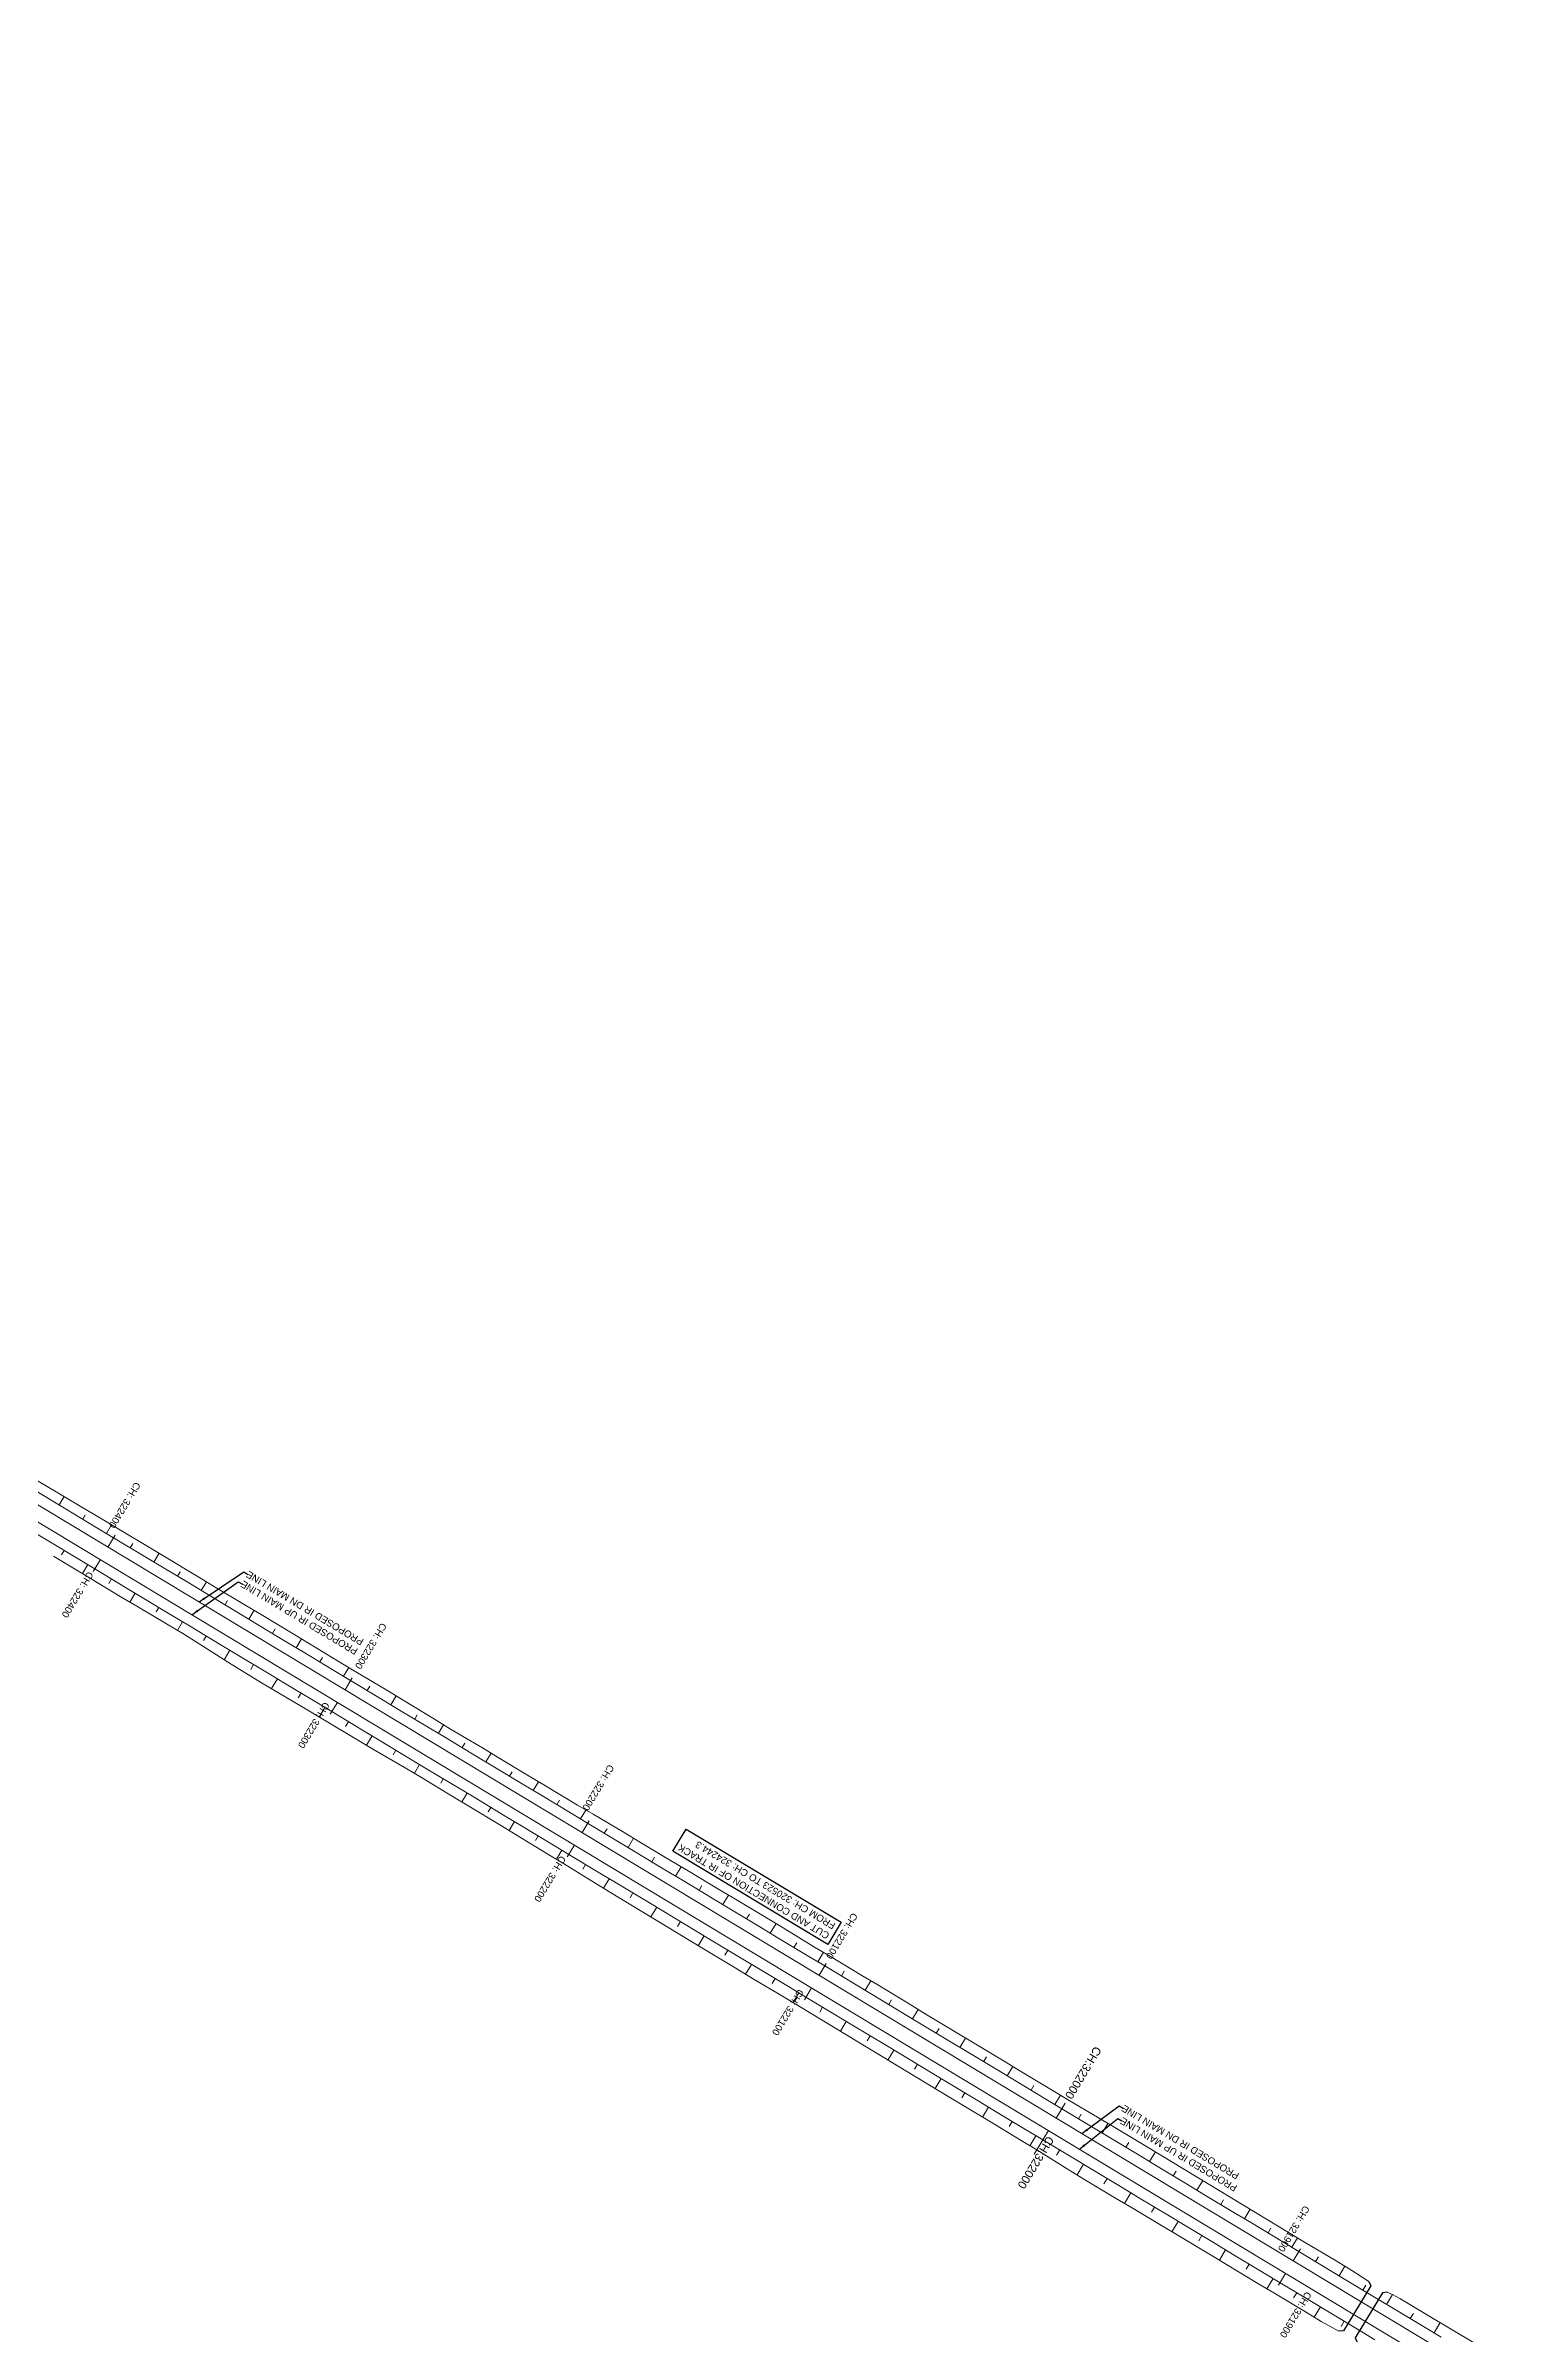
# Model space of a CAD drawing. Header units: metres. Extents: x 615788 to 628025, y 3391429 to 3398897.
# Drawn here: x 626389 to 626916, y 3392252 to 3393078 of the extents above; entities that cross this region are included whole.
import ezdxf
from ezdxf.enums import TextEntityAlignment as Align

# ---------------------------------------------------------------- set-up
doc = ezdxf.new("R2010")
doc.units = ezdxf.units.M
doc.header["$MEASUREMENT"] = 0
doc.layers.add('Cut & Conn', color=190, linetype='Continuous')
doc.layers.add('IR PROPOSALS', color=190, linetype='Continuous')
for name, color, linetype, lineweight in [('PROPOSED DFCC TOE LINE', 239, 'Continuous', 0), ('PROPOSED DFCC TOE SLOPES', 239, 'Continuous', 0), ('PROPOSED FORMATION LINE - PLAN', 187, 'Continuous', 0)]:
    doc.layers.add(name, color=color, linetype=linetype, lineweight=lineweight)
doc.styles.get("Standard").update_dxf_attribs({"font": 'arial.ttf'})
doc.styles.add('Style-Arial', font='arial.ttf')
doc.dimstyles.new('ISO-25', dxfattribs={"dimtxt": 2.5, "dimasz": 2.5, "dimexe": 1.25, "dimexo": 0.625, "dimtad": 1, "dimtxsty": 'Standard', "dimcen": 2.5, "dimadec": 0, "dimazin": 0, "dimtfac": 1, "dimtmove": 0, "dimatfit": 3, "dimfxl": 1, "dimarcsym": 0})

msp = doc.modelspace()

# ---------------------------------------------------------------- linework, layer by layer
at = {"layer": 'Cut & Conn', "linetype": 'Continuous', "lineweight": 0, "flags": 128}
for points in [[(627261.2265, 3392018.4193), (625508.4269, 3393073.5259)], [(627264.392, 3392022.6999), (625510.7233, 3393078.3297)], [(626414.2746, 3392540.2684), (626411.696, 3392535.9846)], [(626406.3707, 3392527.1681), (626408.9494, 3392531.4518)], [(626499.9499, 3392488.6957), (626497.3713, 3392484.412)], [(626492.046, 3392475.5954), (626494.6247, 3392479.8791)], [(626585.6252, 3392437.123), (626583.0466, 3392432.8393)], [(626577.7213, 3392424.0227), (626580.3, 3392428.3065)], [(626671.3005, 3392385.5503), (626668.7219, 3392381.2666)], [(626663.3966, 3392372.45), (626665.9753, 3392376.7338)], [(626757.6388, 3392335.0789), (626754.3972, 3392329.6939)], [(626746.4933, 3392316.5936), (626751.6506, 3392325.1611)], [(626842.6511, 3392282.405), (626840.0725, 3392278.1212)], [(626834.7473, 3392269.3046), (626837.3259, 3392273.5884)]]:
    msp.add_lwpolyline(points, dxfattribs=at)
at = {"layer": 'IR PROPOSALS'}
msp.add_lwpolyline([(626676.6553, 3392400.4217), (626671.8656, 3392392.4503), (626615.8253, 3392426.1228), (626620.6149, 3392434.0942)], close=True, dxfattribs=at)
at = {"layer": 'IR PROPOSALS', "flags": 128}
for points in [[(626867.4314, 3392270.6853), (626868.0961, 3392269.1187), (626858.2714, 3392252.7974), (626856.5759, 3392252.6515)], [(626874.0548, 3392266.7439), (626872.2931, 3392266.5923), (626862.4684, 3392250.271), (626863.1331, 3392248.7044)]]:
    msp.add_lwpolyline(points, dxfattribs=at)
at = {"layer": 'PROPOSED DFCC TOE LINE', "lineweight": 0}
for points in [[(626381.2224, 3392562.9507), (626393.006, 3392555.9186), (626398.3968, 3392552.7015), (626409.5579, 3392546.0409), (626415.5712, 3392542.4524), (626427.3329, 3392535.4328), (626432.7453, 3392532.2026), (626443.3929, 3392525.8002), (626449.8802, 3392521.8879), (626461.5709, 3392514.8715), (626467.0637, 3392511.6538), (626478.6774, 3392504.6099), (626484.1523, 3392501.2621), (626495.281, 3392494.5469), (626501.2915, 3392490.9544), (626512.4436, 3392484.278), (626518.4436, 3392480.6682), (626529.7145, 3392473.7574), (626535.5082, 3392470.2366), (626547.1193, 3392463.4239), (626552.6915, 3392460.0023), (626563.9424, 3392453.1791), (626569.8154, 3392449.6691), (626581.3972, 3392442.7448), (626587.0052, 3392439.4456), (626598.2695, 3392432.8076), (626604.202, 3392429.2335), (626615.5915, 3392422.425), (626621.3662, 3392418.9674), (626632.7588, 3392412.1642), (626638.5416, 3392408.7199), (626649.9852, 3392401.8691), (626655.6788, 3392398.409), (626667.0768, 3392391.4824), (626672.7854, 3392388.0472), (626684.1649, 3392381.2457), (626689.9417, 3392377.7679), (626701.2825, 3392370.9022), (626707.0478, 3392367.4052), (626718.4356, 3392360.5349), (626724.1773, 3392357.0815), (626735.5741, 3392350.226), (626741.3115, 3392346.7654), (626752.7351, 3392339.8743), (626758.449, 3392336.4549), (626769.9232, 3392329.6478), (626775.6502, 3392326.2503), (626787.0919, 3392319.3892), (626792.7896, 3392315.943), (626804.1624, 3392309.0588), (626809.8956, 3392305.5801), (626821.2602, 3392298.6823), (626826.993, 3392295.203), (626838.3818, 3392288.344), (626844.1237, 3392284.8813), (626855.5629, 3392278.1059), (626861.2579, 3392274.5653), (626867.4314, 3392270.6853)], [(626856.5761, 3392252.6514), (626850.1734, 3392256.1511), (626844.4644, 3392259.6684), (626833.0603, 3392266.5022), (626827.3153, 3392269.9597), (626815.9164, 3392276.8021), (626810.1723, 3392280.2625), (626798.7718, 3392287.1007), (626793.0139, 3392290.5383), (626781.598, 3392297.351), (626775.87, 3392300.7467), (626764.4411, 3392307.6291), (626758.7813, 3392311.1384), (626747.4419, 3392318.1693), (626741.7578, 3392321.6382), (626730.3252, 3392328.5144), (626724.5802, 3392331.9622), (626713.1775, 3392338.808), (626707.4349, 3392342.2598), (626696.0434, 3392349.1241), (626690.2815, 3392352.6267), (626678.9529, 3392359.5128), (626673.1909, 3392363.0152), (626661.8625, 3392369.9014), (626656.1413, 3392373.3157), (626644.6818, 3392380.1401), (626638.9602, 3392383.5538), (626627.5352, 3392390.4355), (626621.7797, 3392393.9251), (626610.4356, 3392400.8089), (626604.6821, 3392404.3016), (626593.3524, 3392411.2096), (626587.4405, 3392414.8179), (626576.2775, 3392421.6241), (626570.7294, 3392425.023), (626559.2006, 3392432.0353), (626553.3541, 3392435.5893), (626542.1039, 3392442.4135), (626536.5082, 3392445.7962), (626524.9882, 3392452.7603), (626519.1355, 3392456.1829), (626507.717, 3392462.8486), (626501.6786, 3392466.3946), (626490.5199, 3392473.0602), (626484.5085, 3392476.6511), (626473.3349, 3392483.2916), (626467.8374, 3392486.6019), (626456.2602, 3392493.7065), (626450.8711, 3392497.0964), (626439.3222, 3392504.3484), (626432.8102, 3392508.2197), (626422.128, 3392514.5647), (626416.7039, 3392517.7753), (626404.9864, 3392524.8684), (626399.0003, 3392528.5021), (626392.0701, 3392532.7106)], [(626874.0548, 3392266.7439), (626875.9906, 3392266.0035), (626878.5362, 3392264.4888), (626889.9911, 3392257.6875), (626895.7348, 3392254.2798), (626907.2164, 3392247.4667)]]:
    msp.add_lwpolyline(points, dxfattribs=at)
msp.add_polyline3d([(626856.5759, 3392252.6515, 0), (626850.1734, 3392256.1511, 264.7478), (626844.4645, 3392259.6687, 264.777), (626833.0603, 3392266.5022, 264.7525), (626827.3153, 3392269.9597, 264.7466), (626815.9164, 3392276.8021, 264.7273), (626810.1723, 3392280.2625, 264.7229), (626798.7718, 3392287.1007, 264.7014), (626793.0139, 3392290.5383, 264.6836), (626781.598, 3392297.351, 264.6472), (626775.87, 3392300.7467, 264.6193), (626764.4411, 3392307.6291, 264.6094), (626758.7813, 3392311.1384, 264.6477), (626747.4419, 3392318.1693, 264.7244), (626741.7578, 3392321.6382, 264.7392), (626730.3252, 3392328.5144, 264.7256), (626724.5802, 3392331.9622, 264.7155), (626713.1775, 3392338.808, 264.6967), (626707.4349, 3392342.2598, 264.689), (626696.0434, 3392349.1241, 264.681), (626690.2815, 3392352.6267, 264.69), (626678.9529, 3392359.5128, 264.7076), (626673.1909, 3392363.0152, 264.7165), (626661.8625, 3392369.9014, 264.7341), (626656.1413, 3392373.3157, 264.7159), (626644.6818, 3392380.1401, 264.6732), (626638.9602, 3392383.5538, 264.6547), (626627.5352, 3392390.4355, 264.6454), (626621.7797, 3392393.9251, 264.6506), (626610.4356, 3392400.8089, 264.6631), (626604.6821, 3392404.3016, 264.6701), (626593.3524, 3392411.2096, 264.6968), (626587.4405, 3392414.8179, 264.7123), (626576.2775, 3392421.6241, 264.7384), (626570.7294, 3392425.023, 264.7584), (626559.2006, 3392432.0353, 264.7782), (626553.3541, 3392435.5893, 264.7874), (626542.1039, 3392442.4135, 264.7987), (626536.5082, 3392445.7962, 264.7994), (626524.9882, 3392452.7603, 264.8009), (626519.1355, 3392456.1829, 264.7522), (626507.717, 3392462.8486, 264.6522), (626501.6786, 3392466.3946, 264.6083), (626490.5199, 3392473.0602, 264.5755), (626484.5085, 3392476.6511, 264.5578), (626473.3349, 3392483.2916, 264.5103), (626467.8374, 3392486.6019, 264.5054), (626456.2602, 3392493.7065, 264.5522), (626450.8711, 3392497.0964, 264.6094), (626439.3222, 3392504.3484, 264.7266), (626432.8102, 3392508.2197, 264.6995), (626422.128, 3392514.5647, 264.6527), (626416.7039, 3392517.7753, 264.6241), (626404.9864, 3392524.8684, 264.6297), (626399.0003, 3392528.5021, 264.6369), (626392.0701, 3392532.7106, 264.6459)], dxfattribs=at)
at = {"layer": 'PROPOSED DFCC TOE SLOPES', "flags": 128}
for points in [[(626394.034, 3392551.1976), (626395.8531, 3392554.2195)], [(626402.6016, 3392546.0403), (626403.521, 3392547.5676)], [(626411.1691, 3392540.883), (626413.0275, 3392543.9704)], [(626395.8198, 3392534.774), (626394.8631, 3392533.1847)], [(626419.7366, 3392535.7258), (626420.6756, 3392537.2857)], [(626404.3873, 3392529.6167), (626402.4543, 3392526.4055)], [(626428.3042, 3392530.5685), (626430.2017, 3392533.7207)], [(626436.8717, 3392525.4112), (626437.8242, 3392526.9936)], [(626412.9548, 3392524.4595), (626411.981, 3392522.8416)], [(626421.5224, 3392519.3022), (626419.5789, 3392516.0736)], [(626445.4392, 3392520.254), (626447.3436, 3392523.4176)], [(626430.0899, 3392514.1449), (626429.1345, 3392512.5577)], [(626454.0068, 3392515.0967), (626454.9607, 3392516.6814)], [(626462.5743, 3392509.9394), (626464.5076, 3392513.1512)], [(626438.6574, 3392508.9877), (626436.776, 3392505.8621)], [(626447.225, 3392503.8304), (626446.2542, 3392502.2177)], [(626471.1418, 3392504.7822), (626472.1115, 3392506.3931)], [(626479.7094, 3392499.6249), (626481.6251, 3392502.8074)], [(626455.7925, 3392498.6731), (626453.7524, 3392495.284)], [(626464.36, 3392493.5159), (626463.3094, 3392491.7706)], [(626488.2769, 3392494.4676), (626489.2275, 3392496.0468)], [(626472.9275, 3392488.3586), (626470.7972, 3392484.8196)], [(626496.8444, 3392489.3104), (626498.7489, 3392492.4742)], [(626505.4119, 3392484.1531), (626506.371, 3392485.7462)], [(626481.4951, 3392483.2013), (626480.44, 3392481.4486)], [(626490.0626, 3392478.044), (626487.9769, 3392474.5792)], [(626513.9795, 3392478.9958), (626515.9054, 3392482.1953)], [(626498.6301, 3392472.8868), (626497.596, 3392471.1689)], [(626522.547, 3392473.8385), (626523.4953, 3392475.4139)], [(626531.1145, 3392468.6813), (626532.9768, 3392471.7749)], [(626507.1977, 3392467.7295), (626505.1625, 3392464.3487)], [(626515.7652, 3392462.5722), (626514.7804, 3392460.9362)], [(626539.6821, 3392463.524), (626540.6304, 3392465.0994)], [(626548.2496, 3392458.3667), (626550.1672, 3392461.5523)], [(626524.3327, 3392457.415), (626522.431, 3392454.2557)], [(626532.9003, 3392452.2577), (626531.9557, 3392450.6885)], [(626556.8171, 3392453.2095), (626557.7632, 3392454.7811)], [(626541.4678, 3392447.1004), (626539.5689, 3392443.9459)], [(626565.3847, 3392448.0522), (626567.2727, 3392451.1887)], [(626573.9522, 3392442.8949), (626574.9041, 3392444.4763)], [(626550.0353, 3392441.9432), (626549.0783, 3392440.3533)], [(626558.6029, 3392436.7859), (626556.6694, 3392433.574)], [(626582.5197, 3392437.7377), (626584.452, 3392440.9477)], [(626567.1704, 3392431.6286), (626566.192, 3392430.0033)], [(626591.0873, 3392432.5804), (626592.078, 3392434.2264)], [(626599.6548, 3392427.4231), (626601.6647, 3392430.7621)], [(626575.7379, 3392426.4714), (626573.7516, 3392423.1715)], [(626584.3054, 3392421.3141), (626583.296, 3392419.6372)], [(626608.2223, 3392422.2659), (626609.2326, 3392423.9441)], [(626616.7898, 3392417.1086), (626618.8247, 3392420.4891)], [(626592.873, 3392416.1568), (626590.8239, 3392412.7529)], [(626601.4405, 3392410.9996), (626600.401, 3392409.2726)], [(626625.3574, 3392411.9513), (626626.383, 3392413.6552)], [(626610.008, 3392405.8423), (626607.9035, 3392402.346)], [(626633.9249, 3392406.7941), (626635.9966, 3392410.2357)], [(626642.4924, 3392401.6368), (626643.5363, 3392403.3709)], [(626618.5756, 3392400.685), (626617.514, 3392398.9214)], [(626627.1431, 3392395.5278), (626625.0022, 3392391.9713)], [(626651.06, 3392396.4795), (626653.1475, 3392399.9474)], [(626635.7106, 3392390.3705), (626634.6373, 3392388.5873)], [(626659.6275, 3392391.3222), (626660.6604, 3392393.0381)], [(626668.195, 3392386.165), (626670.2474, 3392389.5745)], [(626644.2782, 3392385.2132), (626642.138, 3392381.6578)], [(626652.8457, 3392380.0559), (626651.7872, 3392378.2975)], [(626676.7626, 3392381.0077), (626677.7945, 3392382.7221)], [(626685.3301, 3392375.8504), (626687.404, 3392379.2957)], [(626661.4132, 3392374.8987), (626659.3188, 3392371.4194)], [(626669.9807, 3392369.7414), (626668.9286, 3392367.9935)], [(626693.8976, 3392370.6932), (626694.9299, 3392372.4081)], [(626678.5483, 3392364.5841), (626676.4217, 3392361.0514)], [(626702.4651, 3392365.5359), (626704.5151, 3392368.9414)], [(626711.0327, 3392360.3786), (626712.0533, 3392362.0741)], [(626687.1158, 3392359.4269), (626686.0414, 3392357.642)], [(626695.6833, 3392354.2696), (626693.5122, 3392350.6628)], [(626719.6002, 3392355.2214), (626721.6389, 3392358.6082)], [(626704.2509, 3392349.1123), (626703.1611, 3392347.302)], [(626728.1677, 3392350.0641), (626729.1879, 3392351.7589)], [(626736.7353, 3392344.9068), (626738.775, 3392348.2953)], [(626712.8184, 3392343.9551), (626710.6387, 3392340.334)], [(626721.3859, 3392338.7978), (626720.2987, 3392336.9916)], [(626745.3028, 3392339.7496), (626746.3203, 3392341.4399)], [(626753.8703, 3392334.5923), (626755.9072, 3392337.976)], [(626729.9535, 3392333.6405), (626727.7853, 3392330.0387)], [(626738.521, 3392328.4833), (626737.4386, 3392326.6851)], [(626762.4379, 3392329.435), (626763.4699, 3392331.1495)], [(626747.0885, 3392323.326), (626744.9133, 3392319.7125)], [(626771.0054, 3392324.2778), (626773.1026, 3392327.7617)], [(626779.5729, 3392319.1205), (626780.6295, 3392320.8757)], [(626755.6561, 3392318.1687), (626754.5399, 3392316.3145)], [(626764.2236, 3392313.0115), (626761.9234, 3392309.1902)], [(626788.1405, 3392313.9632), (626790.255, 3392317.476)], [(626772.7911, 3392307.8542), (626771.6306, 3392305.9263)], [(626796.708, 3392308.806), (626797.7592, 3392310.5522)], [(626805.2755, 3392303.6487), (626807.3631, 3392307.1167)], [(626781.3586, 3392302.6969), (626779.0499, 3392298.8616)], [(626789.9262, 3392297.5397), (626788.7839, 3392295.642)], [(626813.843, 3392298.4914), (626814.8775, 3392300.2099)], [(626822.4106, 3392293.3341), (626824.4607, 3392296.7399)], [(626798.4937, 3392292.3824), (626796.2284, 3392288.6192)], [(626807.0612, 3392287.2251), (626805.9342, 3392285.3528)], [(626830.9781, 3392288.1769), (626832, 3392289.8745)], [(626815.6288, 3392282.0678), (626813.3791, 3392278.3306)], [(626839.5456, 3392283.0196), (626841.5871, 3392286.411)], [(626848.1132, 3392277.8623), (626849.1462, 3392279.5785)], [(626824.1963, 3392276.9106), (626823.0735, 3392275.0453)], [(626832.7638, 3392271.7533), (626830.5223, 3392268.0296)], [(626856.6807, 3392272.7051), (626858.742, 3392276.1294)], [(626841.3314, 3392266.596), (626840.2143, 3392264.7403)], [(626865.2482, 3392267.5478), (626866.3002, 3392269.2955)], [(626873.8158, 3392262.3905), (626875.9892, 3392266.0011)], [(626849.8989, 3392261.4388), (626847.6513, 3392257.7049)], [(626858.4664, 3392256.2815), (626857.3371, 3392254.4054)], [(626882.3833, 3392257.2333), (626883.4856, 3392259.0645)], [(626890.9508, 3392252.076), (626893.1872, 3392255.7913)]]:
    msp.add_lwpolyline(points, dxfattribs=at)
at = {"layer": 'PROPOSED FORMATION LINE - PLAN', "lineweight": 0, "flags": 128}
for points in [[(626893.4887, 3392250.5483), (626887.767, 3392253.9925), (626876.3536, 3392260.8629), (626870.6316, 3392264.3073), (626859.2185, 3392271.1774), (626853.4739, 3392274.6355), (626842.0835, 3392281.492), (626836.3388, 3392284.95), (626824.9484, 3392291.8065), (626819.2031, 3392295.2649), (626807.8133, 3392302.121), (626802.068, 3392305.5795), (626790.6783, 3392312.4356), (626784.9733, 3392315.8697), (626773.5432, 3392322.7501), (626767.8383, 3392326.1842), (626756.4082, 3392333.0646), (626750.7032, 3392336.4988), (626739.2731, 3392343.3792), (626733.5327, 3392346.8347), (626722.138, 3392353.6937), (626716.3976, 3392357.1492), (626705.003, 3392364.0082), (626699.2259, 3392367.4858), (626687.8679, 3392374.3228), (626682.0909, 3392377.8003), (626670.7329, 3392384.6373), (626665.0247, 3392388.0733), (626653.5978, 3392394.9519), (626647.8897, 3392398.3879), (626636.4627, 3392405.2664), (626630.6961, 3392408.7376), (626619.3277, 3392415.5809), (626613.5612, 3392419.0521), (626602.1926, 3392425.8955), (626596.2588, 3392429.4674), (626585.0575, 3392436.21), (626579.4833, 3392439.5654), (626567.9225, 3392446.5245), (626562.0607, 3392450.0531), (626550.7874, 3392456.8391), (626545.1854, 3392460.2113), (626533.6524, 3392467.1536), (626527.844, 3392470.65), (626516.5173, 3392477.4682), (626510.5182, 3392481.0794), (626499.3822, 3392487.7827), (626493.383, 3392491.3939), (626482.2472, 3392498.0972), (626476.7493, 3392501.4067), (626465.1121, 3392508.4118), (626459.6585, 3392511.6946), (626447.9771, 3392518.7263), (626441.4865, 3392522.6333), (626430.842, 3392529.0408), (626425.442, 3392532.2914), (626413.7069, 3392539.3554), (626407.7074, 3392542.9668), (626396.5719, 3392549.6699), (626391.1934, 3392552.9075), (626379.4368, 3392559.9845)], [(626869.5718, 3392249.5966), (626863.8498, 3392253.041), (626852.4367, 3392259.9111), (626846.692, 3392263.3691), (626835.3017, 3392270.2256), (626829.557, 3392273.6837), (626818.1666, 3392280.5402), (626812.4213, 3392283.9986), (626801.0315, 3392290.8547), (626795.2862, 3392294.3132), (626783.8965, 3392301.1693), (626778.1915, 3392304.6034), (626766.7614, 3392311.4838), (626761.0565, 3392314.9179), (626749.6264, 3392321.7983), (626743.9214, 3392325.2325), (626732.4913, 3392332.1129), (626726.7509, 3392335.5684), (626715.3562, 3392342.4274), (626709.6158, 3392345.8829), (626698.2212, 3392352.7419), (626692.4441, 3392356.2195), (626681.0861, 3392363.0565), (626675.3091, 3392366.534), (626663.951, 3392373.371), (626658.2429, 3392376.807), (626646.816, 3392383.6856), (626641.1078, 3392387.1216), (626629.6809, 3392394.0001), (626623.9143, 3392397.4713), (626612.5459, 3392404.3146), (626606.7794, 3392407.7858), (626595.4108, 3392414.6292), (626589.477, 3392418.2011), (626578.2757, 3392424.9437), (626572.7015, 3392428.2991), (626561.1407, 3392435.2582), (626555.2789, 3392438.7868), (626544.0056, 3392445.5728), (626538.4036, 3392448.945), (626526.8706, 3392455.8873), (626521.0622, 3392459.3837), (626509.7355, 3392466.2019), (626503.7364, 3392469.8131), (626492.6004, 3392476.5164), (626486.6012, 3392480.1276), (626475.4654, 3392486.8309), (626469.9675, 3392490.1404), (626458.3303, 3392497.1455), (626452.8767, 3392500.4283), (626441.1953, 3392507.46), (626434.7047, 3392511.367), (626424.0602, 3392517.7745), (626418.6602, 3392521.0251), (626406.9251, 3392528.0891), (626400.9256, 3392531.7005), (626389.7901, 3392538.4036), (626384.4116, 3392541.6412)]]:
    msp.add_lwpolyline(points, dxfattribs=at)

# ---------------------------------------------------------------- texts
at = {"layer": 'Cut & Conn', "linetype": 'Continuous', "lineweight": 0}
for s, p in [('PROPOSED IR DN MAIN LINE', (626462.5989, 3392527.4978)), ('PROPOSED IR UP MAIN LINE', (626460.6146, 3392523.9882, -267.5994)), ('PROPOSED IR UP MAIN LINE', (626778.4618, 3392330.0685, -1.4889)), ('PROPOSED IR DN MAIN LINE', (626779.0189, 3392334.5801, 266.1105))]:
    msp.add_text(s, height=2.5, rotation=149.0682259, dxfattribs=at).set_placement(p, align=Align.RIGHT)
at = {"layer": 'Cut & Conn', "lineweight": 0, "rotation": 238.9539489, "line_spacing_factor": 0.6, "style": 'Style-Arial'}
for s, insert, char_height, attachment_point in [('CH: 322400', (626412.9585, 3392543.1135), 2.5, 6), ('CH: 322400', (626405.5133, 3392526.7399), 2.5, 4), ('CH: 322300', (626501.9194, 3392492.2273), 2.5, 6), ('CH: 322300', (626490.8829, 3392479.6), 2.5, 4), ('CH: 322200', (626584.0959, 3392441.0981), 2.5, 6), ('CH: 322200', (626576.2525, 3392424.0531), 2.5, 4), ('CH: 322100', (626672.1289, 3392387.4736), 2.5, 6), ('CH: 322100', (626662.2335, 3392375.8432), 2.5, 4), ('CH:322000', (626758.7125, 3392336.9718), 3, 6), ('CH:322000', (626752.4883, 3392322.7003), 3, 4), ('CH: 321900', (626835.463, 3392281.7113), 2.5, 6), ('CH: 321900', (626845.7487, 3392266.633), 2.5, 4)]:
    msp.add_mtext(s, dxfattribs=dict(at, insert=insert, char_height=char_height, attachment_point=attachment_point))
at = {"layer": 'IR PROPOSALS', "insert": (626671.438, 3392394.1656), "char_height": 2.5, "width": 70.806072, "attachment_point": 1, "rotation": 149}
msp.add_mtext('\\pxql;CUT AND CONNECTION OF IR TRACK FROM CH: {\\fArial|b0|i0|c0|p39;320523} TO CH: {\\fArial|b0|i0|c0|p39;324244.3}', dxfattribs=at)

# ---------------------------------------------------------------- leaders
at = {"layer": 'Cut & Conn', "linetype": 'Continuous', "lineweight": 0}
for points in [[(626444.6507, 3392516.1474), (626460.7732, 3392526.9714), (626462.2538, 3392526.0819)], [(626442.0599, 3392511.5208, -267.5994), (626458.7889, 3392523.4618, -267.5994), (626460.2695, 3392522.5723, -267.5994)], [(626762.7995, 3392318.45, -1.4889), (626776.6361, 3392329.5421, -1.4889), (626778.1167, 3392328.6526, -1.4889)], [(626763.7159, 3392324.0844, 266.1105), (626777.1932, 3392334.0537, 266.1105), (626778.6738, 3392333.1642, 266.1105)]]:
    msp.add_leader(points, dimstyle='ISO-25', override={"dimtxt": 3, "dimasz": 2.5, "dimgap": 0.625, "dimtad": 0, "dimdec": 3, "dimzin": 2, "dimtdec": 3}, dxfattribs=at)

doc.saveas('drawing.dxf')
